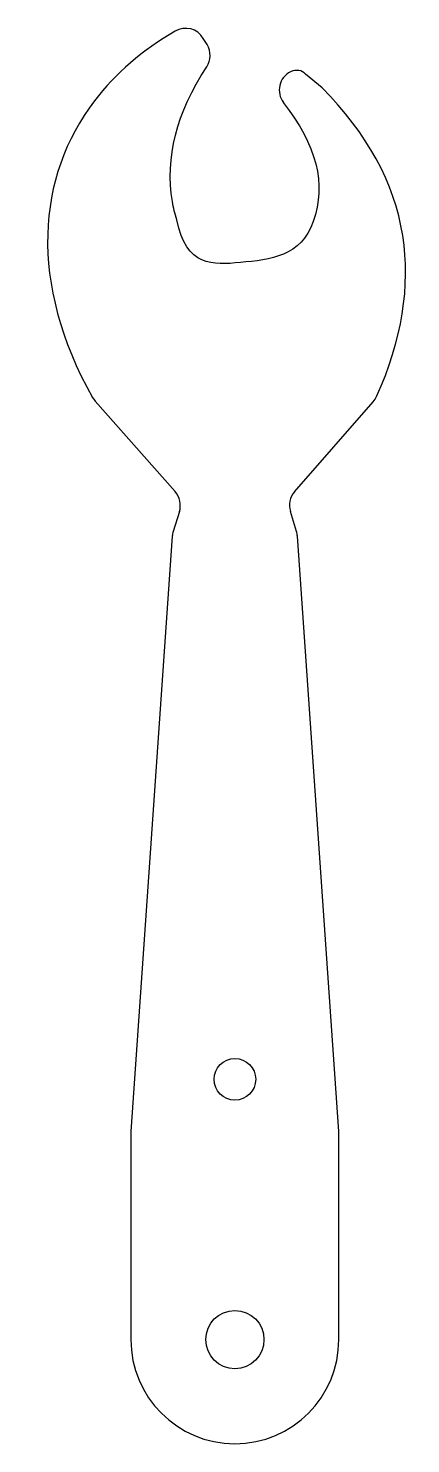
# Model space of a CAD drawing. Header units: millimetres. Extents: x 35.3 to 53.7, y -20.8 to 47.2.
import ezdxf

# ---------------------------------------------------------------- set-up
doc = ezdxf.new("R2010")
doc.units = ezdxf.units.MM
doc.layers.get('0').update_dxf_attribs({"true_color": 0xffffff})

msp = doc.modelspace()

# ---------------------------------------------------------------- linework, layer by layer
at = {"color": 7, "linetype": 'Continuous', "lineweight": 25, "true_color": 0xffffff}
for p, q in [((43.871, 46.429), (43.688, 46.731)), ((49.4, 44.354), (48.603, 45.015)), ((38.483, 29.311), (42.332, 24.961)), ((48.076, 24.96), (51.86, 29.279)), ((42.538, 24), (42.241, 23.048)), ((48.171, 23.048), (47.873, 24.003)), ((42.198, 22.82), (40.206, -5.762)), ((50.206, -5.762), (48.214, 22.82)), ((40.206, -5.762), (40.206, -15.762)), ((50.206, -15.762), (50.206, -5.762))]:
    msp.add_line(p, q, dxfattribs=at)
for centre, radius in [((45.206, -3.262), 1), ((45.206, -15.762), 1.4)]:
    msp.add_circle(centre, radius, dxfattribs=at)
for centre, radius, start, end in [((42.833, 46.213), 1, 31.20221, 119.97968), ((43.016, 45.911), 1, 326.67526, 31.20221), ((48.34, 44.244), 1, 117.61245, 216.51316), ((39.232, 29.974), 1, 209.23593, 221.49969), ((51.108, 29.938), 1, 318.77199, 335.8633), ((41.583, 24.298), 1, 342.66508, 41.49969), ((48.828, 24.301), 1, 138.77199, 197.33492), ((43.195, 22.75), 1, 162.66508, 176.01343), ((47.217, 22.75), 1, 3.98657, 17.33492), ((45.206, -15.762), 5, 180, 0)]:
    msp.add_arc(centre, radius, start, end, dxfattribs=at)
for points, knots in [([(42.333, 47.08), (40.764, 46.174), (35.817, 41.901), (35.272, 35.002), (38.36, 29.485)], [0.0040027, 0.0040027, 0.0040027, 0.0040027, 0.255811, 0.9554658, 0.9554658, 0.9554658, 0.9554658]), ([(42.408, 38.017), (42.323, 38.308), (41.773, 40.694), (42.398, 43.151), (43.852, 45.362)], [0.0470284, 0.0470284, 0.0470284, 0.0470284, 0.131515, 0.7382108, 0.7382108, 0.7382108, 0.7382108]), ([(52.021, 29.529), (53.244, 32.258), (54.101, 37.543), (51.578, 42.166), (49.4, 44.354)], [0.0732388, 0.0732388, 0.0732388, 0.0732388, 0.5215655, 0.9924179, 0.9924179, 0.9924179, 0.9924179]), ([(48.968, 37.939), (48.408, 36.25), (45.517, 35.96), (42.879, 35.735), (42.408, 38.017)], [0, 0, 0, 0, 0.520046, 1, 1, 1, 1])]:
    msp.add_open_spline(points, degree=3, knots=knots, dxfattribs=at)
for points in [[(48.603, 45.015), (48.417, 45.205), (48.175, 45.243), (47.876, 45.13)], [(47.536, 43.649), (49.116, 41.621), (49.634, 39.732), (48.968, 37.939)]]:
    msp.add_open_spline(points, degree=3, dxfattribs=at)

doc.saveas('drawing.dxf')
